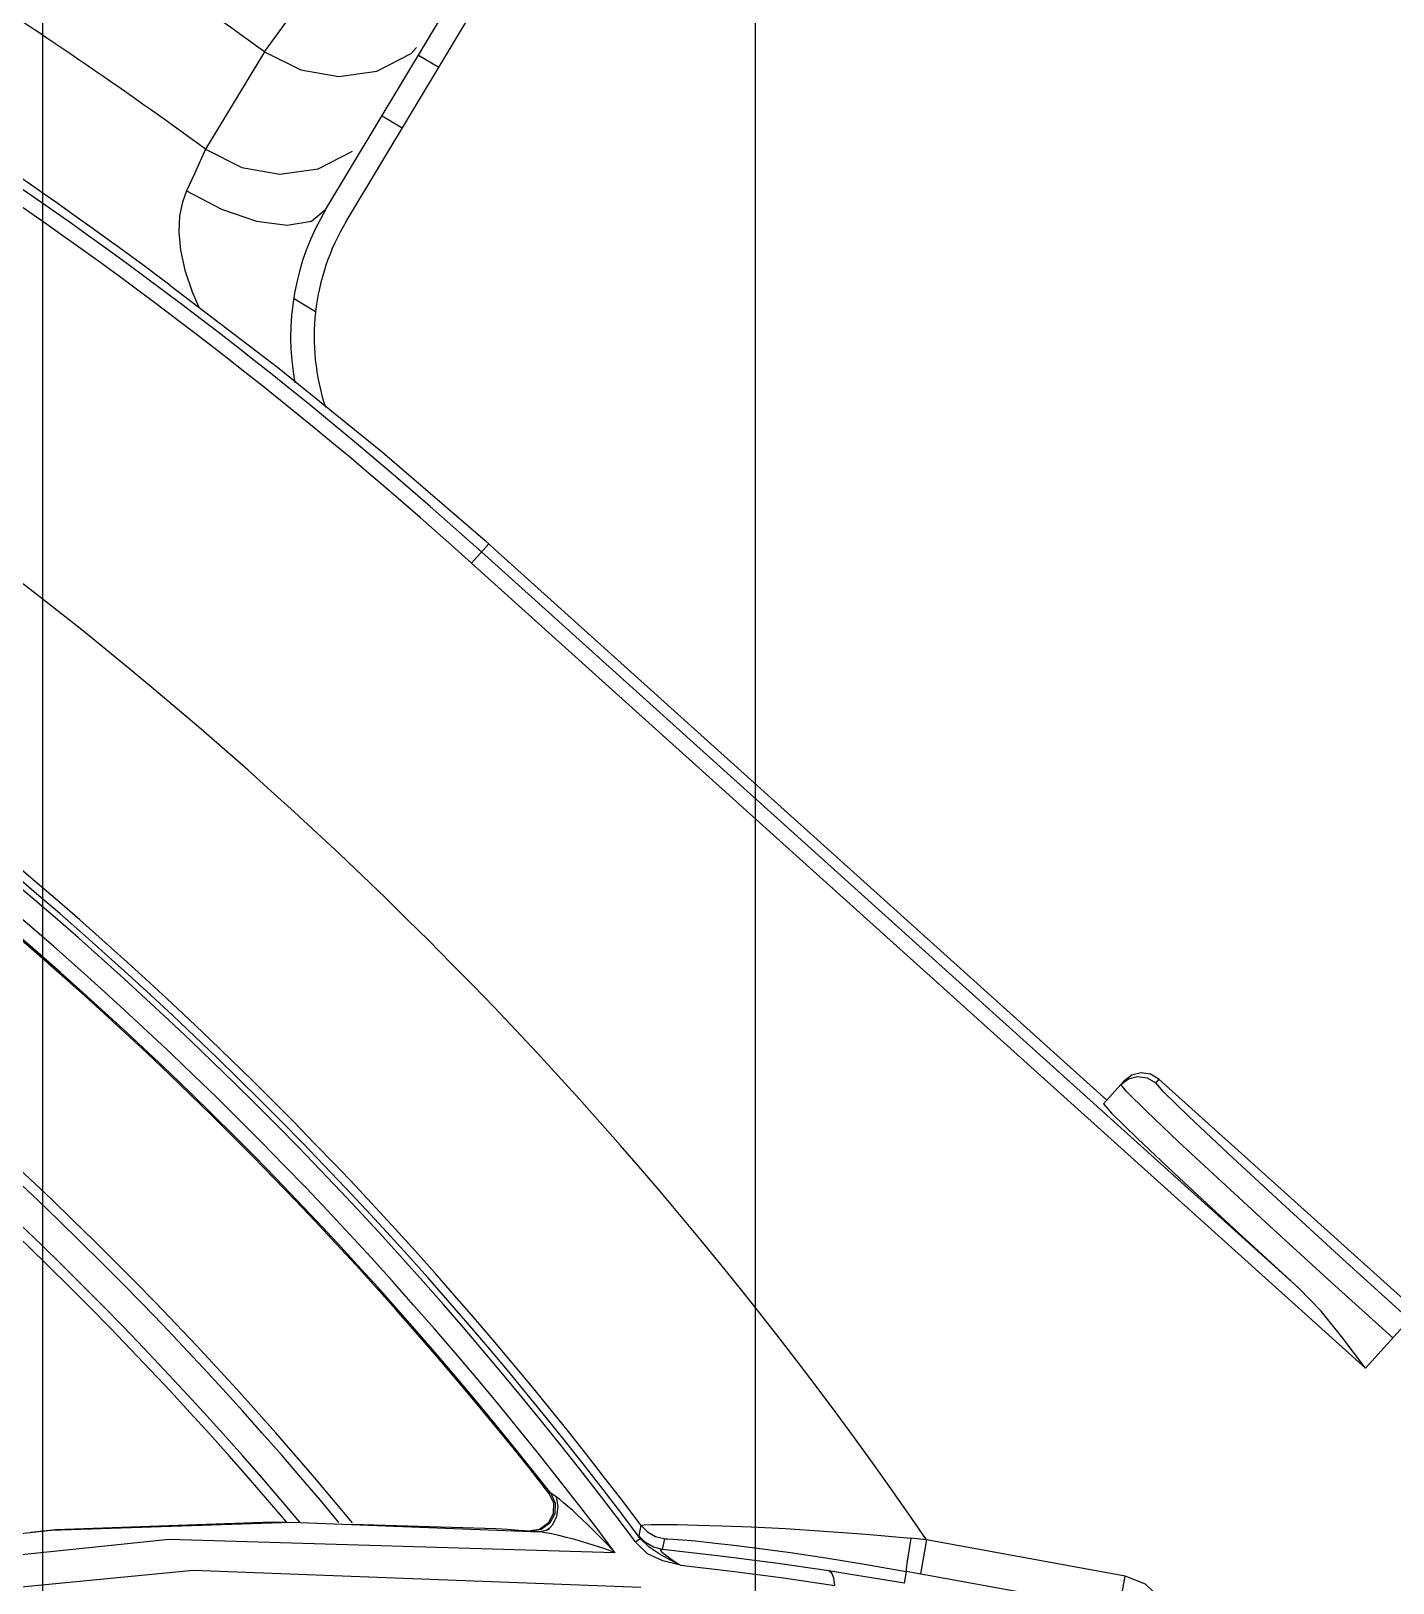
# Model space of a CAD drawing. Header units: metres. Extents: x -367 to 374, y -238 to 224.
# Drawn here: x 348.7599 to 348.8149, y 176.8557 to 176.9183 of the extents above; entities that cross this region are included whole.
import ezdxf
from ezdxf.enums import TextEntityAlignment as Align

# ---------------------------------------------------------------- set-up
doc = ezdxf.new("R2010")
doc.units = ezdxf.units.M
for name, color, linetype in [('ELE-ALIMENTADORES', 160, 'Continuous'), ('LA_BAU_BASES GERAIS_R00$0$ARQ-XREF-ATT', 8, 'Continuous'), ('LA_BAU_BASES GERAIS_R00$0$BASE', 253, 'Continuous'), ('LA_BAU_BASES GERAIS_R00$0$dutos', 31, 'Continuous')]:
    doc.layers.add(name, color=color, linetype=linetype)
doc.styles.add('LA_BAU_BASES GERAIS_R00$0$R60-125-RS', font='romans.shx', dxfattribs={"height": 0.19})
doc.styles.add('LA_BAU_BASES GERAIS_R00$0$R80-100-RS', font='romans.shx', dxfattribs={"height": 0.203})

# ---------------------------------------------------------------- blocks, each defined once
blk = doc.blocks.new('LA_BAU_BASES GERAIS_R00$0$A$C2E3D5B4E')
at = {"layer": 'LA_BAU_BASES GERAIS_R00$0$dutos', "color": 251}
for p, q in [((-17.98959167692874, -1.455469513867399), (-17.98959167692874, -0.8957732504447335)), ((-17.96084462448061, -0.8957732504447335), (-17.96084462448061, -1.455469513867399)), ((-17.97815896949203, -1.038886895350686), (-17.96488277839421, -1.016791602901492)), ((-17.97734465836265, -1.039376167831222), (-17.96406847389312, -1.017280886414653)), ((-17.98064030527155, -1.032531830273626), (-17.97797260834977, -1.028868769592179)), ((-17.97472158184098, -1.032599950701012), (-17.97450098954403, -1.032353521482662)), ((-17.98064029945078, -1.032531822280077), (-17.98301601447702, -1.036467293900557)), ((-17.97442057028161, -1.032665154245649), (-17.97360626577881, -1.033154437754263)), ((-17.9758934815053, -1.035116490176449), (-17.9750791770025, -1.035605773684608)), ((-17.98301599988599, -1.03646729128576), (-17.98347150049983, -1.037453699134119)), ((-17.98347150049983, -1.037453699134119), (-17.98378492132531, -1.03813633608587)), ((-17.98445484104445, -1.041943864267694), (-17.98499194802594, -1.041545613691312)), ((-17.97946509407279, -1.042478739815749), (-17.97857894048116, -1.04301119461087)), ((-17.97158977810921, -1.052384385700122), (-17.97228723519811, -1.053159154628418)), ((-17.97173393063838, -1.05225610107135), (-17.97135598937734, -1.052593662136303)), ((-17.97188586720085, -1.052713295724232), (-17.93889771319891, -1.082409661959616)), ((-17.94665437506478, -1.074830229909082), (-17.97135598937734, -1.052593662136303)), ((-17.93620432329874, -1.08564146226189), (-17.97228727090294, -1.053159194290572)), ((-17.94595856836088, -1.074057294307011), (-17.94678283621022, -1.074972930738284)), ((-17.94454620651675, -1.073983018289425), (-17.94467486128951, -1.074125934208212)), ((-17.92774178052593, -1.089110581611919), (-17.94454620651675, -1.073983018289425)), ((-17.9344334083296, -1.083674244621477), (-17.93620432329874, -1.08564146226189)), ((-17.96916146682099, -1.09068172990527), (-17.96897812755003, -1.091078074932909)), ((-17.96908803447457, -1.090687509018778), (-17.96916141923475, -1.090681792048315)), ((-17.96886748632289, -1.090836480918085), (-17.9690881079141, -1.090687413695093)), ((-17.96908803447457, -1.090687509018778), (-17.96890514049915, -1.091083025231171)), ((-17.96886757453717, -1.090836437284167), (-17.96880020723927, -1.09122168888797)), ((-17.97975474959549, -1.091864957107816), (-17.98031581750456, -1.091847731031692)), ((-17.97955498009583, -1.091848178486259), (-17.9695355454362, -1.092249078591692)), ((-17.96919433831124, -1.091893914506898), (-17.96954728874618, -1.092146404988114)), ((-17.96912168877998, -1.091899855162126), (-17.96947547025536, -1.092152387270914)), ((-17.98448745696317, -1.092537572490244), (-17.96650201627892, -1.093074261924983)), ((-17.97130078471082, -1.092124513276019), (-17.97709740628727, -1.091946543660185)), ((-17.9708342134478, -1.092155126216028), (-17.97130079654278, -1.092124492634582)), ((-17.97037776753723, -1.092186629893774), (-17.9708342134478, -1.092155126216028)), ((-17.96974077519553, -1.092233099853445), (-17.97037776753723, -1.092186629893774)), ((-17.96954728874618, -1.092146404988114), (-17.96990866526005, -1.092204201887114)), ((-17.96947547025536, -1.092152387270914), (-17.969906029443, -1.092220791731677)), ((-17.96953559670112, -1.092248745416953), (-17.96974077519553, -1.092233099853445)), ((-17.96930681646325, -1.092279309139201), (-17.96953557847553, -1.092248647761323)), ((-17.96901296211308, -1.091960573940639), (-17.96915203375079, -1.092112818660269)), ((-17.96566819327802, -1.09265266318306), (-17.96547442944279, -1.092507785330497)), ((-17.96544864336443, -1.091975211325177), (-17.9655384198519, -1.092408679047082)), ((-17.96457646719864, -1.092960415559162), (-17.96448709630511, -1.092525514499982)), ((-17.95391996234628, -1.092567337933986), (-17.95455522654697, -1.09250584511409)), ((-17.96235346167975, -1.093211616004453), (-17.96457495585753, -1.092960543753804)), ((-17.95391996234628, -1.092567337933986), (-17.9541715804263, -1.093944316517707)), ((-17.94590486554443, -1.094031952781449), (-17.95391996234628, -1.092567337933986)), ((-17.9638559298437, -1.093595361322684), (-17.96456959222189, -1.093420128197693)), ((-17.95969884187571, -1.094104530872471), (-17.95762666920552, -1.094404273584303)), ((-17.95474448140999, -1.093839827490854), (-17.95483130633284, -1.094314976405428)), ((-17.94615659705471, -1.095408910638696), (-17.95474448140999, -1.093839827490854)), ((-17.94618691458254, -1.095574823141476), (-17.94590497898139, -1.09403193205361))]:
    blk.add_line(p, q, dxfattribs=at)
for points in [[(-17.98064029945078, -1.032531822280077), (-17.9791778176583, -1.033264867641435), (-17.97764172961558, -1.033525976564476), (-17.97610167156574, -1.033310313132176), (-17.97472158184098, -1.032599950701012)], [(-17.98301601447702, -1.036467293900557), (-17.9815529879005, -1.037203461796423), (-17.98001545595184, -1.03746683037906), (-17.97847328613614, -1.037252434364916), (-17.97709105534955, -1.036542102736064)], [(-17.98378492132531, -1.03813633608587), (-17.9839544476207, -1.038598712434748), (-17.9840656603659, -1.039150199852145), (-17.9840966399297, -1.039795780414522), (-17.98402975326849, -1.040530860320075), (-17.98385228550205, -1.041343054642937)], [(-17.98378494168946, -1.03813636481226), (-17.98237170296977, -1.038884438148386), (-17.98096926458356, -1.039365566204367), (-17.97971969828359, -1.039532258630231), (-17.97874959356602, -1.039367623952955), (-17.97815907234485, -1.038886832437299)], [(-17.98385228550205, -1.041343054642937), (-17.98355879230814, -1.042223596373049), (-17.98329261126582, -1.042830184155889)], [(-17.98445484001081, -1.041943863118547), (-17.98011397306595, -1.045254228405781), (-17.97587254027474, -1.048692512021887), (-17.97173393063838, -1.05225610107135)], [(-17.94454620651675, -1.073983018289425), (-17.9448846213287, -1.073782515364371), (-17.94526776936573, -1.07372766825182), (-17.94564305100141, -1.07382240113219), (-17.94595856836088, -1.074057294307011)], [(-17.94608702950643, -1.074199995136212), (-17.94578052996883, -1.073969472285341), (-17.94541249133067, -1.073871483802293), (-17.9450217531172, -1.073922467804721), (-17.94467487147756, -1.074125945525054)], [(-17.93510235587837, -1.084417343766006), (-17.93757737680767, -1.082181061081144), (-17.93992074747678, -1.080047234430083), (-17.94201494847414, -1.078122862103726), (-17.94375478217762, -1.076504595119502), (-17.94505278539771, -1.075273770845058), (-17.94584354818551, -1.07449239432998), (-17.94608702950643, -1.074199995138031)], [(-17.93443415381296, -1.083673573528074), (-17.93712812653109, -1.08123715582559), (-17.93961936009021, -1.078961628713557), (-17.94174306088246, -1.076997689855659), (-17.94335974557498, -1.075474402175303), (-17.94436087845554, -1.074493932432404), (-17.94467486128951, -1.074125934208212)], [(-17.94678283242433, -1.074972926532325), (-17.94645734553376, -1.075355984328496), (-17.94541739046258, -1.076375963649923), (-17.94373382415279, -1.077963790435376), (-17.94151431385228, -1.080017922587729), (-17.93889771319891, -1.082409661959616)], [(-17.93620432330215, -1.085641462258252), (-17.93712181925093, -1.084425301689578), (-17.93800483410041, -1.083338667114447), (-17.9388976279613, -1.082409739746424)], [(-17.96897812755003, -1.091078074932909), (-17.96899075770602, -1.09151177467146), (-17.96919433831124, -1.091893914506898)], [(-17.96890514049915, -1.091083025231171), (-17.96891776571169, -1.091517478662524), (-17.96912168877998, -1.091899855162126)], [(-17.96880020723927, -1.09122168888797), (-17.96885211888593, -1.091620166183645), (-17.96901296211308, -1.091960573940639)], [(-17.96648641263846, -1.093088706248352), (-17.96680312031276, -1.092754735482401), (-17.96708364934329, -1.092467019163166), (-17.9673449040165, -1.09220549339733), (-17.96758824304129, -1.09196703312017), (-17.96781478718776, -1.091749756816341), (-17.96802427557873, -1.091553308199479), (-17.96821764640833, -1.091376357170873), (-17.96839829961743, -1.091215656098655), (-17.96856816719264, -1.09106987769627), (-17.96872661648263, -1.090940798555209), (-17.96886748632289, -1.090836480918085)], [(-17.99859088339883, -1.09319772778025), (-17.98925426768722, -1.092178937884626), (-17.97955498009583, -1.091848178486259)], [(-17.98031581750456, -1.091847731031692), (-17.98907009734683, -1.092165354428005), (-17.99006000224756, -1.0922683462083)], [(-18.05680213642597, -1.121371917473141), (-18.04518543525046, -1.11196016706316), (-18.03134034084508, -1.103886816880447), (-18.01581132030651, -1.097785595009725), (-18.00095621011155, -1.094241691611558), (-17.98448745696317, -1.092537572490244)], [(-17.96915203375079, -1.092112818660269), (-17.9692554741622, -1.092184201446969), (-17.96953559670112, -1.092248745416953)], [(-17.96650185985607, -1.093072213917083), (-17.96695341878285, -1.092918150033881), (-17.96737245485701, -1.092782637923563), (-17.96776161589378, -1.092663796879776), (-17.96812224023313, -1.092560024789861), (-17.96845483417644, -1.092470437400777), (-17.9687626331139, -1.092393582365901), (-17.96904687424762, -1.092329468976175), (-17.96930681646325, -1.092279309139201)], [(-17.96926024793333, -1.092180246506985), (-17.96922183577203, -1.092160232172489), (-17.96918186895391, -1.09213655723596), (-17.96913709915873, -1.092106380550547)], [(-17.96547442651377, -1.092507789249055), (-17.96551024529333, -1.092455639491334), (-17.96553174800192, -1.092422388139937), (-17.96553842835192, -1.092408685439011)], [(-17.96457646719864, -1.092960415559162), (-17.96494095307719, -1.092868019868718), (-17.96526983471665, -1.092680333459782), (-17.9655384198519, -1.092408679047082)], [(-17.96471186828603, -1.093130541995549), (-17.96511852948322, -1.092868233263459), (-17.96547443043733, -1.092507780674339)], [(-17.96544864994507, -1.09197521627874), (-17.9653230463141, -1.091962070455963), (-17.96503933241206, -1.091953829985584), (-17.9645904613576, -1.091950429934229), (-17.96396950628321, -1.091955073275301), (-17.96316991566619, -1.091970222445241), (-17.96218259156046, -1.091998846267586), (-17.96099889291315, -1.092046191249381), (-17.95962111787037, -1.092116438715664), (-17.95806519928772, -1.092214752315328), (-17.95636329292859, -1.092344135957489), (-17.95455522654697, -1.09250584511409)], [(-17.96544864336443, -1.091975211325177), (-17.96518561091398, -1.09224217478112), (-17.9648575303969, -1.092431122117603), (-17.96448709630511, -1.092525514499982)], [(-17.96448709231527, -1.092525479299809), (-17.96438288149352, -1.092522944873679), (-17.9641476531466, -1.092535286254304), (-17.9637712369813, -1.092564576110533)], [(-17.9637712369813, -1.092564576110533), (-17.96324410886552, -1.092613411799164), (-17.962558552725, -1.092684707938758), (-17.96169919928172, -1.092782996777885), (-17.9606488906702, -1.092914185614688), (-17.95940843261803, -1.093083011994793), (-17.95799053688745, -1.093293162938778)], [(-17.95455522610837, -1.092505845685253), (-17.95464167689886, -1.093005614556375), (-17.95470701787758, -1.093426522687139), (-17.95474403440426, -1.093723948478498), (-17.95474448631114, -1.093839843258309)], [(-17.96456959222189, -1.093420128197693), (-17.96518123545911, -1.093127294050817), (-17.96566835448311, -1.092654778648182)], [(-17.96385568541734, -1.093592762533433), (-17.96428181286001, -1.093369524867001), (-17.96471186828603, -1.093130541995549)], [(-17.96385568925416, -1.09359276018057), (-17.96399794947956, -1.093505458458083), (-17.96412832464455, -1.093422910674406), (-17.96424735514915, -1.093344710894314), (-17.96435447810768, -1.093271062072915), (-17.9644491307364, -1.093202005946466), (-17.96452936059779, -1.09313843529543), (-17.9645911559245, -1.093082905203289), (-17.96463267184902, -1.093036735615158), (-17.96465277386562, -1.093000302160078), (-17.96464955926979, -1.092974767248222), (-17.96462203697718, -1.092961538688712), (-17.96457494984463, -1.09296049044741)], [(-17.96544790745884, -1.094493726165808), (-17.98352344829516, -1.093809703251907), (-18.00004019122696, -1.095409492514761), (-18.01489262062648, -1.098867425319156)], [(-17.9638559298437, -1.093595361322684), (-17.96177541863722, -1.09383494000366), (-17.95969884187571, -1.094104530872471)], [(-17.95787132574696, -1.093824261132966), (-17.96011864722118, -1.093499282881282), (-17.96235346167975, -1.093211616004453)], [(-17.95799053688745, -1.093293162938778), (-17.95642402335045, -1.09354577527364), (-17.95474450526092, -1.093839957811895)], [(-17.95762642582292, -1.09440085117302), (-17.95765980438978, -1.09411920607107), (-17.95774482565139, -1.093916477416485), (-17.95787135082355, -1.093824418502834)], [(-17.95483133018365, -1.094315106728743), (-17.9558074942853, -1.094151707946082), (-17.95682208984488, -1.093987626733167), (-17.95787132574696, -1.093824261132966)], [(-17.94409617029885, -1.09665016657317), (-17.94411136364147, -1.09576513982546), (-17.94445838125989, -1.094966394532264), (-17.94508267893934, -1.094359214428266), (-17.94590486554443, -1.094031952781449)]]:
    blk.add_lwpolyline(points, dxfattribs=at)
for centre, radius, start, end in [((-18.09466975517489, -1.189107552631128), 0.1835191446459738, 48.0060445660542, 66.42575758368154), ((-18.09466975517489, -1.189107552631128), 0.1829191325940608, 48.0060445660542, 66.42573068302967), ((-18.09466975517489, -1.189107552631128), 0.1838579538727667, 53.37782385581534, 65.78044714057502), ((-18.09466975517489, -1.189107552631128), 0.1936973729066185, 53.93526047688846, 57.64253744980864), ((-18.09466975517489, -1.189107552631128), 0.1891179802498791, 53.81516774006851, 57.60975584730472), ((-18.09466975517489, -1.189107552631128), 0.1706766452543957, 34.44620734083638, 61.46701037830841), ((-17.96958734314444, -1.044037248067241), 0.009999945567973503, 149.0000000064085, 190.7028567302281), ((-17.96958734314444, -1.044037248067241), 0.009049950739687517, 149.0000000064085, 198.2439688438434), ((-18.09466975517489, -1.189107552631128), 0.1601580669004454, 36.84342000923007, 66.21751324825814), ((-18.09466975517489, -1.189107552631128), 0.1594991318143624, 38.10414769901615, 65.72814996798375), ((-18.09466975517489, -1.189107552631128), 0.1595533422293841, 38.08630840955958, 65.73333160536652), ((-18.09466975517489, -1.189107552631128), 0.1610745345724265, 36.78501688260047, 64.77946473340886), ((-18.09466975517489, -1.189107552631128), 0.1613162956233722, 36.78558347358528, 64.7690561754058), ((-18.09466975517489, -1.189107552631128), 0.1616563787858307, 36.9312869660588, 63.94733391182361), ((-18.09466975517489, -1.189107552631128), 0.1521594917460079, 39.72251941385512, 68.23659648620115), ((-18.09466975517489, -1.189107552631128), 0.1525695896359621, 39.58963828476817, 68.10550359781588), ((-18.09466975517489, -1.189107552631128), 0.1509594453672031, 40.11085227351998, 68.61961165670739), ((-18.09466975517489, -1.189107552631128), 0.1505494440418232, 40.24333012909587, 68.75024427629836)]:
    blk.add_arc(centre, radius, start, end, dxfattribs=at)
blk = doc.blocks.new('LA_BAU_BASES GERAIS_R00')
at = {"layer": 'LA_BAU_BASES GERAIS_R00$0$ARQ-XREF-ATT'}
blk.add_blockref('LA_BAU_BASES GERAIS_R00$0$A$C2E3D5B4E', (366.75, 177.95), dxfattribs=at)
at = {"layer": 'LA_BAU_BASES GERAIS_R00$0$BASE', "style": 'LA_BAU_BASES GERAIS_R00$0$R60-125-RS'}
for p in [(242.7815727361595, 218.919159373358), (358.6365727361596, 192.964159373358)]:
    blk.add_attdef('S', text='', height=0.19, rotation=90, dxfattribs=at).set_placement(p, align=Align.MIDDLE_CENTER)
at = {"layer": 'LA_BAU_BASES GERAIS_R00$0$BASE', "style": 'LA_BAU_BASES GERAIS_R00$0$R80-100-RS'}
blk.add_attdef('ACESSO', text='', height=0.203, dxfattribs=at).set_placement((365.922255870473, 191.9868442639211), align=Align.TOP_CENTER)
at = {"layer": 'LA_BAU_BASES GERAIS_R00$0$BASE', "style": 'LA_BAU_BASES GERAIS_R00$0$R60-125-RS'}
blk.add_attdef('S', text='', height=0.19, dxfattribs=at).set_placement((266.114159373358, 180.9134272638404), align=Align.MIDDLE_CENTER)

msp = doc.modelspace()

# ---------------------------------------------------------------- block references
at = {"layer": 'ELE-ALIMENTADORES', "color": 2}
msp.add_blockref('LA_BAU_BASES GERAIS_R00', (0, 0), dxfattribs=at)

doc.saveas('drawing.dxf')
